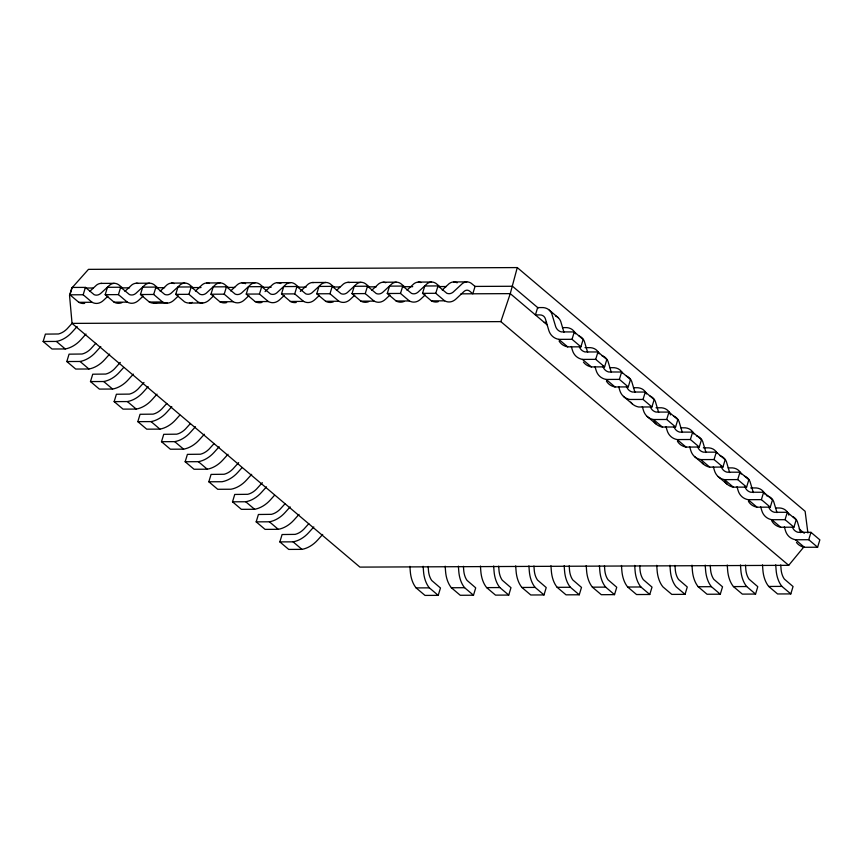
<?xml version="1.0" encoding="UTF-8"?>
<svg xmlns="http://www.w3.org/2000/svg" width="863" height="863" viewBox="0 0 863 863"><rect width="100%" height="100%" fill="white"/><g stroke="black" fill="none" stroke-linecap="round" stroke-linejoin="round"><path stroke-width="1.29" d="M788.706 565.33L359.914 567.11L72.05 323.388L69.536 295.459L71.78 288.091L88.468 269.353L517.271 267.584L510.27 293.636L500.853 321.619L788.706 565.33L803.658 547.174M85.998 334.035L80.928 339.677A23.905 17.001 -49.7 0 1 65.254 348.954L52.028 349.008L43.15 341.489L45.394 334.121L58.436 333.981A15.631 11.111 -49.7 0 0 67.055 328.879L72.114 323.291M84.671 303.366A23.905 14.369 89.8 0 1 78.824 302.33L69.946 294.812L72.19 287.444L85.415 287.39L94.175 294.693A15.631 9.396 89.8 0 0 100.464 293.647L109.784 285.027A18.576 11.165 89.8 0 1 118.673 284.736L122.46 287.875M107.897 296.236L103.495 300.367A23.905 14.369 89.8 0 1 92.05 302.277L83.172 294.758L85.415 287.39M109.666 354.078L104.596 359.72A23.905 17.001 -49.7 0 1 88.921 368.997L75.696 369.051L66.818 361.532L69.062 354.164L82.104 354.013A15.631 11.111 -49.7 0 0 90.723 348.922L95.782 343.334M121.877 302.676A23.905 14.369 89.8 0 1 114.089 302.179L105.21 294.671L107.444 287.303L120.669 287.25L129.439 294.553A15.631 9.396 89.8 0 0 135.728 293.496L145.038 284.887A18.576 11.165 89.8 0 1 153.927 284.585L157.724 287.735M133.334 374.121L128.263 379.752A23.905 17.001 -49.7 0 1 112.589 389.04L99.364 389.094L90.486 381.575L92.729 374.208L105.771 374.057A15.631 11.111 -49.7 0 0 114.391 368.954L120.302 362.428M143.161 296.095L138.76 300.227A23.905 14.369 89.8 0 1 127.303 302.126L118.436 294.617L120.669 287.25M157.131 302.525A23.905 14.369 89.8 0 1 149.342 302.039L140.464 294.52L142.708 287.152L155.933 287.099L164.693 294.402A15.631 9.396 89.8 0 0 170.982 293.355L180.302 284.736A18.576 11.165 89.8 0 1 189.191 284.445L192.978 287.584M157.001 394.164L151.942 399.796A23.905 17.001 -49.7 0 1 136.257 409.073L123.031 409.127L114.164 401.619L116.397 394.251L129.439 394.1A15.631 11.111 -49.7 0 0 138.058 388.997L143.97 382.471M178.414 295.944L174.013 300.076A23.905 14.369 89.8 0 1 162.568 301.985L153.69 294.466L155.933 287.099M192.395 302.384A23.905 14.369 89.8 0 1 184.606 301.888L175.728 294.38L177.961 287.012L191.187 286.948L199.957 294.251A15.631 9.396 89.8 0 0 206.246 293.204L215.556 284.596A18.576 11.165 89.8 0 1 224.445 284.294L228.242 287.444M179.828 415.135L175.61 419.839A23.905 17.001 -49.7 0 1 159.925 429.116L146.71 429.17L137.832 421.651L140.065 414.283L153.118 414.143A15.631 11.111 -49.7 0 0 161.726 409.04L166.796 403.453M213.679 295.804L209.278 299.925A23.905 14.369 89.8 0 1 197.821 301.834L188.954 294.326L191.187 286.948M204.348 434.24L199.277 439.882A23.905 17.001 -49.7 0 1 183.603 449.159L170.378 449.213L161.5 441.694L163.743 434.326L176.786 434.175A15.631 11.111 -49.7 0 0 185.405 429.084L190.464 423.496M226.689 302.568A23.905 14.369 89.8 0 1 219.86 301.748L210.982 294.229L213.226 286.861L226.451 286.807L235.211 294.11A15.631 9.396 89.8 0 0 241.5 293.064L250.82 284.445A18.576 11.165 89.8 0 1 259.709 284.154L263.495 287.293M248.932 295.653L244.531 299.785A23.905 14.369 89.8 0 1 233.086 301.694L224.207 294.175L226.451 286.807M228.015 454.283L222.945 459.914A23.905 17.001 -49.7 0 1 207.271 469.202L194.046 469.256L185.167 461.737L187.411 454.37L200.453 454.218A15.631 11.111 -49.7 0 0 209.073 449.116L214.132 443.528M261.942 302.417A23.905 14.369 89.8 0 1 255.124 301.597L246.246 294.089L248.479 286.721L261.705 286.656L270.475 293.959A15.631 9.396 89.8 0 0 276.764 292.913L286.074 284.305A18.576 11.165 89.8 0 1 294.963 284.003L298.76 287.152M284.197 295.513L279.795 299.634A23.905 14.369 89.8 0 1 268.339 301.543L259.472 294.035L261.705 286.656M251.683 474.326L246.624 479.957A23.905 17.001 -49.7 0 1 230.939 489.235L217.713 489.289L208.835 481.781L211.079 474.413L224.121 474.262A15.631 11.111 -49.7 0 0 232.74 469.159L238.652 462.633M296.225 302.492A23.905 14.369 89.8 0 1 290.378 301.457L281.5 293.938L283.744 286.57L296.969 286.516L305.729 293.819A15.631 9.396 89.8 0 0 312.018 292.773L321.338 284.154A18.576 11.165 89.8 0 1 330.227 283.862L334.013 287.001M319.45 295.362L315.049 299.493A23.905 14.369 89.8 0 1 303.603 301.403L294.725 293.884L296.969 286.516M274.51 495.297L270.292 500.001A23.905 17.001 -49.7 0 1 254.607 509.278L241.381 509.332L232.514 501.813L234.747 494.445L247.789 494.305A15.631 11.111 -49.7 0 0 256.408 489.202L262.32 482.676M333.431 301.802A23.905 14.369 89.8 0 1 325.642 301.306L316.764 293.798L318.997 286.43L332.223 286.365L340.993 293.668A15.631 9.396 89.8 0 0 347.282 292.622L356.592 284.013A18.576 11.165 89.8 0 1 365.481 283.711L369.278 286.861M299.03 514.402L293.959 520.044A23.905 17.001 -49.7 0 1 278.274 529.321L265.06 529.375L256.182 521.856L258.415 514.488L271.467 514.337A15.631 11.111 -49.7 0 0 280.087 509.246L285.146 503.658M354.715 295.222L350.313 299.342A23.905 14.369 89.8 0 1 338.857 301.252L329.99 293.744L332.223 286.365M368.695 301.651A23.905 14.369 89.8 0 1 360.896 301.165L352.018 293.647L354.262 286.279L367.487 286.225L376.246 293.528A15.631 9.396 89.8 0 0 382.546 292.481L391.856 283.862A18.576 11.165 89.8 0 1 400.745 283.571L404.531 286.71M322.697 534.445L317.627 540.076A23.905 17.001 -49.7 0 1 301.953 549.364L288.727 549.418L279.849 541.899L282.093 534.531L295.135 534.38A15.631 11.111 -49.7 0 0 303.754 529.278L308.814 523.69M389.968 295.07L385.567 299.202A23.905 14.369 89.8 0 1 374.121 301.111L365.243 293.593L367.487 286.225M403.949 301.511A23.905 14.369 89.8 0 1 396.16 301.014L387.282 293.506L389.515 286.128L402.741 286.074L411.511 293.377A15.631 9.396 89.8 0 0 417.8 292.33L427.109 283.722A18.576 11.165 89.8 0 1 435.998 283.42L439.796 286.57M425.232 294.93L420.831 299.051A23.905 14.369 89.8 0 1 409.375 300.96L400.508 293.442L402.741 286.074M422.536 293.355L424.779 285.987L438.005 285.933L446.764 293.237A15.631 9.396 89.8 0 0 453.064 292.19L462.374 283.571A18.576 11.165 89.8 0 1 471.263 283.28L475.049 286.419L472.816 293.787L469.85 291.284A10.291 6.192 89.8 0 0 464.014 291.478L456.085 298.911A23.905 14.369 89.8 0 1 444.639 300.82L431.414 300.874L422.536 293.355L435.761 293.301L444.639 300.82M435.761 293.301L438.005 285.933M409.914 566.344L410.281 571.36A23.905 14.369 89.8 0 0 416.128 587.908L424.995 595.416L438.221 595.362L440.464 587.994L431.748 580.508A15.631 9.396 89.8 0 1 428.544 571.414L428.156 566.441M445.179 566.193L445.545 571.22A23.905 14.369 89.8 0 0 451.381 587.757L460.259 595.276L473.485 595.222L475.718 587.854L467.012 580.357A15.631 9.396 89.8 0 1 463.798 571.263L463.409 566.29M580.907 346.818L572.04 339.31L574.273 331.942L561.284 331.899A15.631 11.111 -49.7 0 1 555.75 326.861L551.802 313.765A18.576 13.204 -49.7 0 0 543.269 307.584L537.66 307.562L535.427 314.93L539.828 314.909A10.291 7.325 -49.7 0 1 545.438 318.976L548.739 330.195A23.905 17.001 -49.7 0 0 558.814 339.364L567.692 346.872L580.907 346.818L583.151 339.45L574.273 331.942M480.432 566.052L480.799 571.069A23.905 14.369 89.8 0 0 486.646 587.617L495.513 595.125L508.739 595.071L510.982 587.703L502.266 580.216A15.631 9.396 89.8 0 1 499.062 571.123L498.674 566.15M597.94 351.975L606.818 359.493L604.585 366.861L595.707 359.353L597.94 351.975L584.952 351.942A15.631 11.111 -49.7 0 1 579.418 346.894M515.696 565.901L516.063 570.928A23.905 14.369 89.8 0 0 521.899 587.466L530.777 594.985L544.003 594.931L546.236 587.563L537.53 580.065A15.631 9.396 89.8 0 1 534.316 570.972L533.927 565.999M621.619 372.018L630.486 379.537L628.253 386.904L619.375 379.386L621.619 372.018L608.631 371.975A15.631 11.111 -49.7 0 1 603.086 366.937L602.795 366.063M550.95 565.761L551.317 570.777A23.905 14.369 89.8 0 0 557.164 587.325L566.031 594.834L579.256 594.78L581.5 587.412L572.784 579.925A15.631 9.396 89.8 0 1 569.58 570.831L569.192 565.858M645.287 392.061L654.165 399.58L651.921 406.948L643.043 399.429L645.287 392.061L632.299 392.018A15.631 11.111 -49.7 0 1 626.765 386.98L626.462 386.095M668.954 412.104L677.833 419.612L675.589 426.98L666.711 419.472L668.954 412.104L655.966 412.061A15.631 11.111 -49.7 0 1 650.432 407.023M586.214 565.61L586.581 570.637A23.905 14.369 89.8 0 0 592.417 587.174L601.295 594.693L614.521 594.639L616.754 587.272L608.048 579.774A15.631 9.396 89.8 0 1 604.834 570.68L604.445 565.707M692.622 432.136L701.5 439.655L699.257 447.023L690.389 439.515L692.622 432.136L679.634 432.104A15.631 11.111 -49.7 0 1 674.1 427.056M621.468 565.47L621.835 570.486A23.905 14.369 89.8 0 0 627.681 587.034L636.549 594.542L649.774 594.488L652.018 587.12L643.302 579.634A15.631 9.396 89.8 0 1 640.098 570.54L639.71 565.567M716.29 452.18L725.168 459.699L722.935 467.066L714.057 459.548L716.29 452.18L703.302 452.136A15.631 11.111 -49.7 0 1 697.768 447.099L697.477 446.225M656.732 565.319L657.099 570.346A23.905 14.369 89.8 0 0 662.935 586.883L671.813 594.402L685.039 594.348L687.272 586.98L678.566 579.483A15.631 9.396 89.8 0 1 675.351 570.389L674.963 565.416M739.969 472.223L748.836 479.742L746.603 487.11L737.725 479.591L739.969 472.223L726.98 472.18A15.631 11.111 -49.7 0 1 721.436 467.142L721.144 466.257M691.986 565.168L692.353 570.195A23.905 14.369 89.8 0 0 698.199 586.743L707.067 594.251L720.292 594.197L722.536 586.829L713.82 579.343A15.631 9.396 89.8 0 1 710.616 570.249L710.227 565.276M763.636 492.266L772.514 499.774L770.271 507.142L761.393 499.634L763.636 492.266L750.648 492.223A15.631 11.111 -49.7 0 1 745.114 487.185L744.812 486.301M727.25 565.028L727.617 570.044A23.905 14.369 89.8 0 0 733.453 586.592L742.331 594.111L755.557 594.057L757.79 586.689L749.084 579.192A15.631 9.396 89.8 0 1 745.869 570.098L745.481 565.125M787.304 512.309L796.182 519.817L793.938 527.185L785.06 519.677L787.304 512.309L774.316 512.266A15.631 11.111 -49.7 0 1 768.782 507.217M762.504 564.877L762.87 569.904A23.905 14.369 89.8 0 0 768.717 586.452L777.585 593.96L790.81 593.906L793.054 586.538L784.338 579.051A15.631 9.396 89.8 0 1 781.134 569.958L780.745 564.985M810.972 532.342L819.85 539.86L817.606 547.228L808.739 539.709L810.972 532.342L797.984 532.298A15.631 11.111 -49.7 0 1 792.45 527.261M77.12 326.527L72.05 332.158A23.905 17.001 -49.7 0 1 56.375 341.435L43.15 341.489M100.788 346.559L95.717 352.201A23.905 17.001 -49.7 0 1 80.043 361.478L66.818 361.532M123.614 367.541L119.396 372.244A23.905 17.001 -49.7 0 1 103.711 381.522L90.486 381.575M148.134 386.646L143.064 392.287A23.905 17.001 -49.7 0 1 127.379 401.565L114.164 401.619M171.802 406.689L166.732 412.32A23.905 17.001 -49.7 0 1 151.057 421.597L137.832 421.651M195.47 426.721L190.399 432.363A23.905 17.001 -49.7 0 1 174.725 441.64L161.5 441.694M219.137 446.764L214.067 452.406A23.905 17.001 -49.7 0 1 198.393 461.683L185.167 461.737M241.964 467.746L237.746 472.449A23.905 17.001 -49.7 0 1 222.061 481.727L208.835 481.781M266.484 486.851L261.413 492.482A23.905 17.001 -49.7 0 1 245.728 501.759L232.514 501.813M290.151 506.883L285.081 512.525A23.905 17.001 -49.7 0 1 269.407 521.802L256.182 521.856M313.819 526.926L308.749 532.568A23.905 17.001 -49.7 0 1 293.075 541.845L279.849 541.899M89.655 291.489L96.559 285.081A18.576 11.165 89.8 0 1 101.899 283.431M124.919 291.338L131.812 284.941A18.576 11.165 89.8 0 1 138.069 283.442M160.173 291.198L167.077 284.79A18.576 11.165 89.8 0 1 174.218 283.571M195.437 291.047L202.33 284.65A18.576 11.165 89.8 0 1 209.482 283.431M230.691 290.907L237.595 284.499A18.576 11.165 89.8 0 1 245.621 283.69M265.07 291.586L272.848 284.359A18.576 11.165 89.8 0 1 280.885 283.539M300.335 291.435L308.113 284.207A18.576 11.165 89.8 0 1 313.452 282.557M336.473 290.464L343.366 284.067A18.576 11.165 89.8 0 1 349.623 282.568M371.726 290.324L378.63 283.916A18.576 11.165 89.8 0 1 385.772 282.697M406.991 290.173L413.884 283.776A18.576 11.165 89.8 0 1 421.036 282.557M442.244 290.033L449.148 283.625A18.576 11.165 89.8 0 1 457.174 282.805M100.982 283.398L114.207 283.344M136.235 283.258L149.461 283.193M171.5 283.107L184.725 283.053M206.753 282.967L219.979 282.902M242.018 282.816L255.243 282.762M277.271 282.676L290.497 282.611M312.535 282.525L325.761 282.471M347.789 282.374L361.014 282.32M383.053 282.233L396.279 282.179M418.307 282.082L431.532 282.028M453.571 281.942L466.797 281.888M85.21 288.037L93.28 288.005M121.489 287.886L129.569 287.854M156.537 287.735L164.628 287.703M191.597 287.595L201.025 287.552M227.994 287.444L234.736 287.411M263.053 287.293L271.144 287.26M298.113 287.152L306.203 287.12M333.172 287.012L339.914 286.98M368.231 286.861L376.322 286.829M403.291 286.721L412.73 286.678M438.35 286.57L446.441 286.538M474.758 286.419L512.514 286.268L538.199 308.015M69.946 294.812L83.172 294.758M105.21 294.671L118.436 294.617M140.464 294.52L153.69 294.466M175.728 294.38L188.954 294.326M210.982 294.229L224.207 294.175M246.246 294.089L259.472 294.035M281.5 293.938L294.725 293.884M316.764 293.798L329.99 293.744M352.018 293.647L365.243 293.593M387.282 293.506L400.508 293.442M460.907 293.841L510.27 293.636L547.261 324.952M78.824 302.33L92.05 302.277M114.089 302.179L127.303 302.126M149.342 302.039L162.568 301.985M219.86 301.748L233.086 301.694M255.124 301.597L268.339 301.543M290.378 301.457L303.603 301.403M325.642 301.306L338.857 301.252M360.896 301.165L374.121 301.111M396.16 301.014L409.375 300.96M154.207 303.183L167.433 303.129M189.472 303.042L202.686 302.978M72.05 323.388L500.853 321.619M544.305 322.438L546.506 322.438M562.471 327.595L566.937 327.627A18.576 13.204 -49.7 0 1 575.481 333.808M558.814 339.364L572.04 339.31M585.006 347.638L590.616 347.67A18.576 13.204 -49.7 0 1 599.149 353.852M571.306 346.495L572.406 350.227A23.905 17.001 -49.7 0 0 582.482 359.407L595.707 359.353M583.431 362.093A23.905 17.001 -49.7 0 0 591.36 366.915L604.585 366.861M609.807 367.681L614.283 367.703A18.576 13.204 -49.7 0 1 622.331 372.87M594.974 366.527L596.074 370.27A23.905 17.001 -49.7 0 0 606.15 379.44L619.375 379.386M606.43 381.155A23.905 17.001 -49.7 0 0 615.028 386.958L628.253 386.904M633.474 387.714L637.951 387.746A18.576 13.204 -49.7 0 1 646.484 393.927M643.043 399.429L629.828 399.483A23.905 17.001 -49.7 0 1 619.753 390.313L618.652 386.57M651.921 406.948L638.696 407.002A23.905 17.001 -49.7 0 1 630.767 402.18M656.009 407.768L661.619 407.789A18.576 13.204 -49.7 0 1 670.152 413.97L670.497 414.941M642.32 406.613L643.42 410.357A23.905 17.001 -49.7 0 0 653.496 419.526L666.711 419.472M653.776 421.23A23.905 17.001 -49.7 0 0 662.374 427.045L675.589 426.98M680.821 427.8L685.287 427.832A18.576 13.204 -49.7 0 1 693.83 434.013M665.988 426.656L667.088 430.389A23.905 17.001 -49.7 0 0 677.164 439.569L690.389 439.515M677.444 441.273A23.905 17.001 -49.7 0 0 686.042 447.077L699.257 447.023M703.356 447.843L708.965 447.865A18.576 13.204 -49.7 0 1 717.013 453.032M689.656 446.689L690.756 450.432A23.905 17.001 -49.7 0 0 700.832 459.601L714.057 459.548M701.781 462.298A23.905 17.001 -49.7 0 0 709.71 467.12L722.935 467.066M728.156 467.875L732.633 467.908A18.576 13.204 -49.7 0 1 741.166 474.089M713.323 466.732L714.424 470.475A23.905 17.001 -49.7 0 0 724.499 479.645L737.725 479.591M724.78 481.36A23.905 17.001 -49.7 0 0 733.377 487.164L746.603 487.11M750.691 487.929L756.301 487.951A18.576 13.204 -49.7 0 1 764.834 494.132M737.002 486.775L738.102 490.518A23.905 17.001 -49.7 0 0 748.178 499.688L761.393 499.634M748.448 501.392A23.905 17.001 -49.7 0 0 757.045 507.207L770.271 507.142M775.503 507.962L779.969 507.994A18.576 13.204 -49.7 0 1 788.502 514.175L788.847 515.146M760.67 506.818L761.77 510.551A23.905 17.001 -49.7 0 0 771.846 519.731L785.06 519.677M771.544 520.378A23.905 17.001 -49.7 0 0 780.724 527.239L793.938 527.185M784.338 526.851L785.438 530.594A23.905 17.001 -49.7 0 0 795.513 539.763L808.739 539.709M796.463 542.46A23.905 17.001 -49.7 0 0 804.392 547.282L817.606 547.228M416.128 587.908L429.343 587.854L438.221 595.362M451.381 587.757L464.607 587.703L473.485 595.222M486.646 587.617L499.86 587.563L508.739 595.071M521.899 587.466L535.125 587.412L544.003 594.931M557.164 587.325L570.378 587.272L579.256 594.78M592.417 587.174L605.643 587.12L614.521 594.639M627.681 587.034L640.896 586.98L649.774 594.488M698.199 586.743L711.414 586.689L720.292 594.197M733.453 586.592L746.678 586.538L755.557 594.057M768.717 586.452L781.932 586.398L790.81 593.906M517.271 267.584L805.125 511.295L807.897 532.956M549.321 310.151L558.199 317.67M799.138 528.943L804.284 533.291M582.482 359.407L591.36 366.915M606.15 379.44L615.028 386.958M653.496 419.526L662.374 427.045M677.164 439.569L686.042 447.077M700.832 459.601L709.71 467.12M724.499 479.645L733.377 487.164M748.178 499.688L757.045 507.207M771.846 519.731L780.724 527.239M795.513 539.763L804.392 547.282M623.464 396.397L632.342 403.916M647.131 416.441L656.009 423.96M694.478 456.527L703.356 464.035M718.145 476.559L727.024 484.078M685.039 594.348L676.16 586.829A23.905 14.369 89.8 0 1 670.314 570.281L669.958 565.265M56.375 341.435L65.254 348.954M80.043 361.478L88.921 368.997M103.711 381.522L112.589 389.04M127.379 401.565L136.257 409.073M151.057 421.597L159.925 429.116M174.725 441.64L183.603 449.159M198.393 461.683L207.271 469.202M245.728 501.759L254.607 509.278M269.407 521.802L278.274 529.321M293.075 541.845L301.953 549.364M800.659 532.654L797.38 521.684A18.576 13.204 -49.7 0 0 793.151 516.797M776.991 512.611L773.712 501.651A18.576 13.204 -49.7 0 0 768.491 496.279M753.323 492.568L750.044 481.608A18.576 13.204 -49.7 0 0 744.823 476.236M729.645 472.525L726.376 461.565A18.576 13.204 -49.7 0 0 720.098 455.815M705.977 452.492L702.698 441.522A18.576 13.204 -49.7 0 0 696.43 435.772M682.309 432.449L679.03 421.489A18.576 13.204 -49.7 0 0 673.809 416.117M658.642 412.406L655.362 401.446A18.576 13.204 -49.7 0 0 650.141 396.074M634.974 392.363L631.694 381.403A18.576 13.204 -49.7 0 0 626.473 376.031M611.295 372.331L608.027 361.36A18.576 13.204 -49.7 0 0 601.748 355.61M587.627 352.287L584.348 341.327A18.576 13.204 -49.7 0 0 579.127 335.955M563.96 332.244L560.68 321.284A18.576 13.204 -49.7 0 0 555.459 315.912M775.729 564.823L776.096 569.85A23.905 14.369 89.8 0 0 781.932 586.398M740.476 564.974L740.832 569.99A23.905 14.369 89.8 0 0 746.678 586.538M705.211 565.114L705.578 570.141A23.905 14.369 89.8 0 0 711.414 586.689M634.693 565.405L635.06 570.432A23.905 14.369 89.8 0 0 640.896 586.98M599.429 565.556L599.796 570.572A23.905 14.369 89.8 0 0 605.643 587.12M564.175 565.697L564.542 570.723A23.905 14.369 89.8 0 0 570.378 587.272M528.911 565.848L529.278 570.864A23.905 14.369 89.8 0 0 535.125 587.412M493.658 565.999L494.024 571.015A23.905 14.369 89.8 0 0 499.86 587.563M458.393 566.139L458.76 571.166A23.905 14.369 89.8 0 0 464.607 587.703M423.14 566.29L423.506 571.306A23.905 14.369 89.8 0 0 429.343 587.854M766.333 495.632A18.576 13.204 -49.7 0 1 767.444 495.901M567.692 346.872A23.905 17.001 -49.7 0 1 559.095 341.068M438.242 301.694A23.905 14.369 89.8 0 1 431.414 300.874"/></g></svg>
